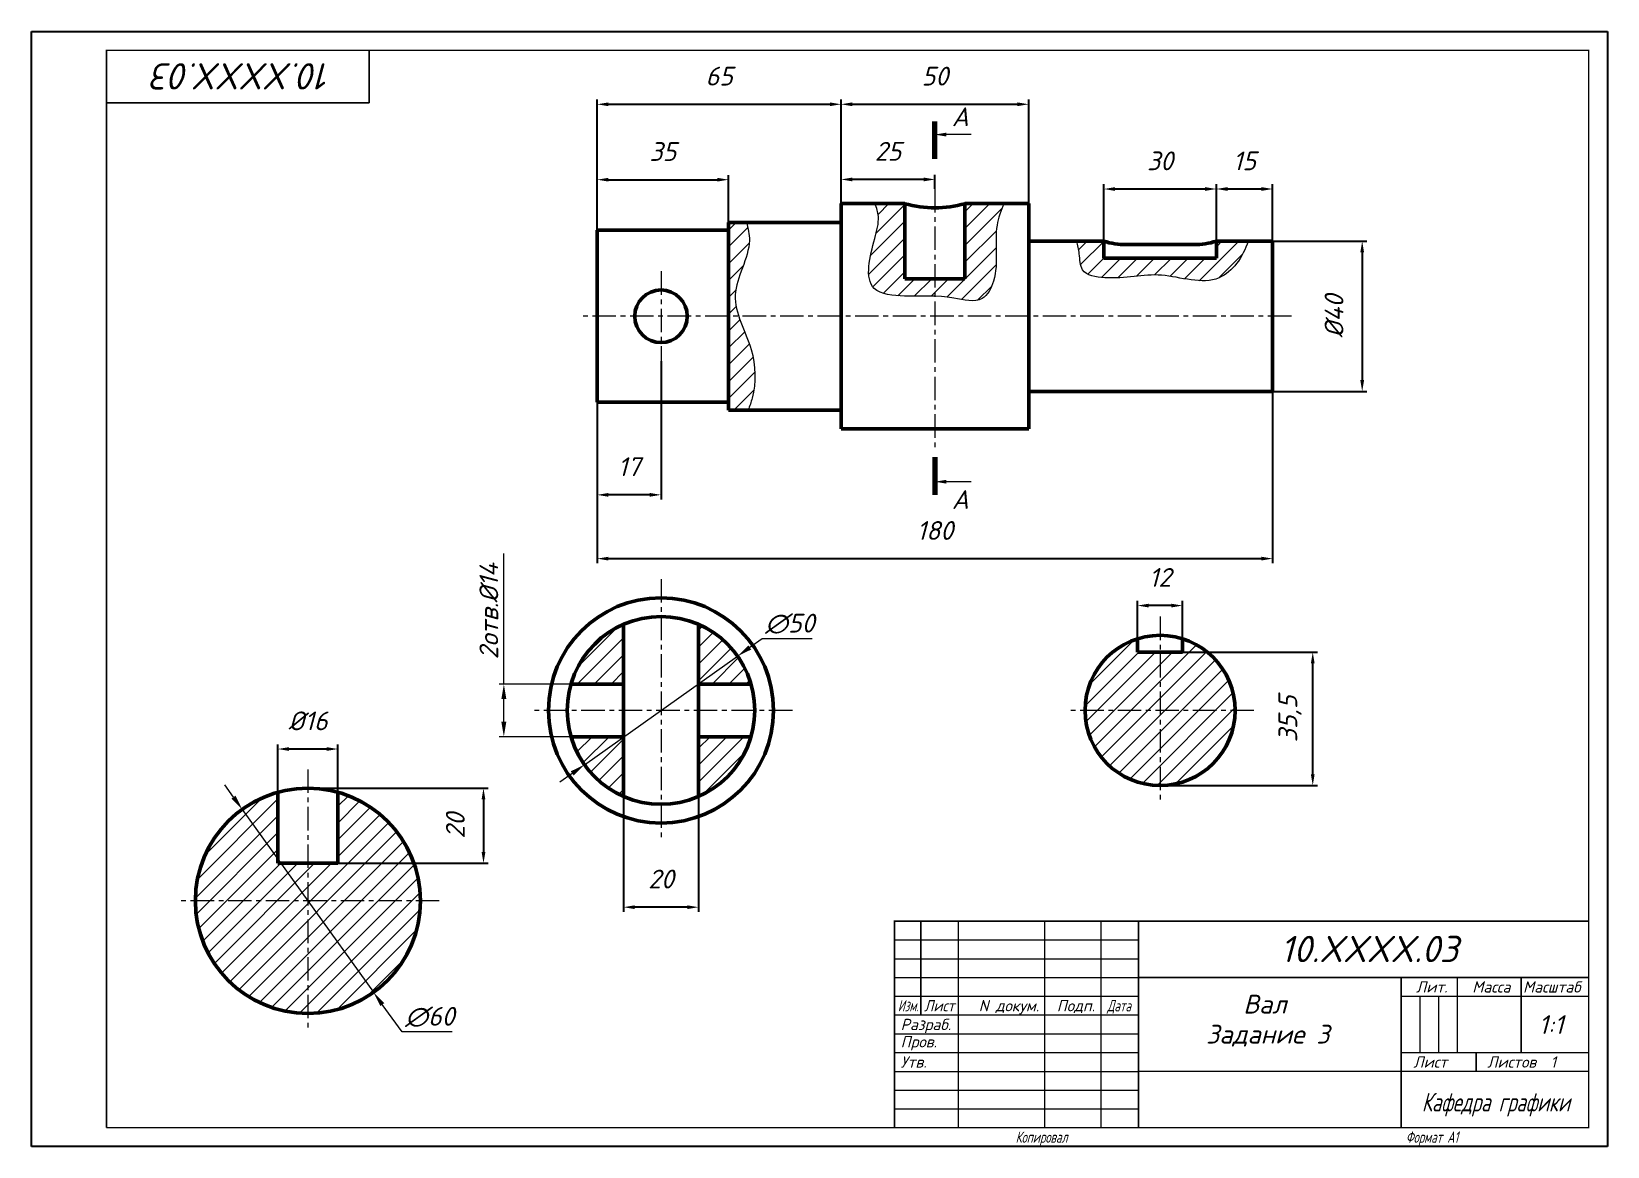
# Model space of a CAD drawing. Header units: millimetres. Extents: x 0 to 420, y 0 to 297.
import ezdxf
from ezdxf.enums import TextEntityAlignment as Align

# ---------------------------------------------------------------- set-up
doc = ezdxf.new("R2010")
doc.units = ezdxf.units.MM
doc.linetypes.add('CENTER', pattern=[2, 1.25, -0.25, 0.25, -0.25])
doc.layers.get('0').update_dxf_attribs({"lineweight": 15})
for name, color, linetype, lineweight in [('Осевая', 7, 'CENTER', 15), ('ОСН', 7, 'Continuous', 50), ('Размер', 7, 'Continuous', 18), ('Тонкая', 7, 'Continuous', 18)]:
    doc.layers.add(name, color=color, linetype=linetype, lineweight=lineweight)
doc.styles.add('ESKD', font='isocpeur.ttf', dxfattribs={"oblique": 15})
doc.styles.get("Standard").update_dxf_attribs({"font": 'isocpeur.ttf', "oblique": 15})
doc.dimstyles.new('ESKD', dxfattribs={"dimtxt": 5, "dimasz": 4, "dimexe": 1.25, "dimexo": 0, "dimgap": 1.5, "dimtad": 3, "dimdec": 0, "dimdsep": 46, "dimtxsty": 'ESKD', "dimcen": 1.5, "dimdle": 1.25, "dimclrd": 256, "dimclre": 256, "dimclrt": 256, "dimazin": 2, "dimtfac": 0.766667, "dimtdec": 0, "dimtmove": 0, "dimatfit": 3, "dimtvp": 1.5, "dimtolj": 1, "dimtzin": 0, "dimlwd": -1, "dimlwe": -1, "dimarcsym": 0})
doc.dimstyles.new('ISO-25', dxfattribs={"dimtxt": 5, "dimasz": 3, "dimexe": 1.25, "dimexo": 0, "dimgap": 1.5, "dimtad": 0, "dimdec": 0, "dimzin": 0, "dimdsep": 46, "dimtxsty": 'ESKD', "dimcen": -3, "dimdle": 1.25, "dimadec": 0, "dimazin": 0, "dimtfac": 0.766667, "dimtdec": 0, "dimtofl": 0, "dimtmove": 2, "dimatfit": 3, "dimtvp": 1.5, "dimtolj": 1, "dimtzin": 0, "dimarcsym": 0})
pattern_1 = [(45, (55.8625, -307.6053), (-2.245064, 2.245064), [])]

# ---------------------------------------------------------------- blocks, each defined once
blk = doc.blocks.new('*D1')
at = {"layer": 'DEFPOINTS', "color": 0, "ltscale": 5, "transparency": 16777216}
for p in [(185.76, 257.53), (150.76, 244.06), (185.76, 246.15)]:
    blk.add_point(p, dxfattribs=at)
at = {"layer": 'Размер', "color": 0, "lineweight": -2, "ltscale": 5, "transparency": 16777216}
for p, q in [((150.76, 244.06), (150.76, 258.78)), ((153.76, 257.53), (182.76, 257.53)), ((185.76, 246.15), (185.76, 258.78))]:
    blk.add_line(p, q, dxfattribs=at)
at = {"layer": 'Размер', "color": 0, "ltscale": 5, "transparency": 16777216}
for points in [[(153.76, 258.03), (153.76, 257.03), (150.76, 257.53)], [(182.76, 258.03), (182.76, 257.03), (185.76, 257.53)]]:
    blk.add_solid(points, dxfattribs=at)
at = {"layer": 'Размер', "color": 0, "ltscale": 5, "transparency": 16777216, "insert": (168.26, 265.03), "char_height": 5, "attachment_point": 5, "style": 'ESKD'}
blk.add_mtext('\\A1;35', dxfattribs=at)
blk = doc.blocks.new('*D2')
at = {"layer": 'DEFPOINTS', "color": 0, "ltscale": 5, "transparency": 16777216}
for p in [(215.76, 277.62), (215.76, 251.15), (150.76, 244.06)]:
    blk.add_point(p, dxfattribs=at)
at = {"layer": 'Размер', "color": 0, "lineweight": -2, "ltscale": 5, "transparency": 16777216}
for p, q in [((150.76, 244.06), (150.76, 278.87)), ((153.76, 277.62), (212.76, 277.62)), ((215.76, 251.15), (215.76, 278.87))]:
    blk.add_line(p, q, dxfattribs=at)
at = {"layer": 'Размер', "color": 0, "ltscale": 5, "transparency": 16777216}
for points in [[(153.76, 278.12), (153.76, 277.12), (150.76, 277.62)], [(212.76, 278.12), (212.76, 277.12), (215.76, 277.62)]]:
    blk.add_solid(points, dxfattribs=at)
at = {"layer": 'Размер', "color": 0, "ltscale": 5, "transparency": 16777216, "insert": (183.26, 285.12), "char_height": 5, "attachment_point": 5, "style": 'ESKD'}
blk.add_mtext('\\A1;65', dxfattribs=at)
blk = doc.blocks.new('*D3')
at = {"layer": 'DEFPOINTS', "color": 0, "ltscale": 5, "transparency": 16777216}
for p in [(265.76, 277.62), (215.76, 251.15), (265.76, 251.15)]:
    blk.add_point(p, dxfattribs=at)
at = {"layer": 'Размер', "color": 0, "lineweight": -2, "ltscale": 5, "transparency": 16777216}
for p, q in [((215.76, 251.15), (215.76, 278.87)), ((218.76, 277.62), (262.76, 277.62)), ((265.76, 251.15), (265.76, 278.87))]:
    blk.add_line(p, q, dxfattribs=at)
at = {"layer": 'Размер', "color": 0, "ltscale": 5, "transparency": 16777216}
for points in [[(218.76, 278.12), (218.76, 277.12), (215.76, 277.62)], [(262.76, 278.12), (262.76, 277.12), (265.76, 277.62)]]:
    blk.add_solid(points, dxfattribs=at)
at = {"layer": 'Размер', "color": 0, "ltscale": 5, "transparency": 16777216, "insert": (240.76, 285.12), "char_height": 5, "attachment_point": 5, "style": 'ESKD'}
blk.add_mtext('\\A1;50', dxfattribs=at)
blk = doc.blocks.new('*D4')
at = {"layer": 'DEFPOINTS', "color": 0, "ltscale": 5, "transparency": 16777216}
for p in [(150.76, 198.24), (330.76, 201.15), (330.76, 156.59)]:
    blk.add_point(p, dxfattribs=at)
at = {"layer": 'Размер', "color": 0, "lineweight": -2, "ltscale": 5, "transparency": 16777216}
for p, q in [((150.76, 198.24), (150.76, 155.34)), ((330.76, 201.15), (330.76, 155.34)), ((153.76, 156.59), (327.76, 156.59))]:
    blk.add_line(p, q, dxfattribs=at)
at = {"layer": 'Размер', "color": 0, "ltscale": 5, "transparency": 16777216}
for points in [[(153.76, 157.09), (153.76, 156.09), (150.76, 156.59)], [(327.76, 157.09), (327.76, 156.09), (330.76, 156.59)]]:
    blk.add_solid(points, dxfattribs=at)
at = {"layer": 'Размер', "color": 0, "ltscale": 5, "transparency": 16777216, "insert": (240.76, 164.09), "char_height": 5, "attachment_point": 5, "style": 'ESKD'}
blk.add_mtext('\\A1;180', dxfattribs=at)
blk = doc.blocks.new('*D5')
at = {"layer": 'DEFPOINTS', "color": 0, "ltscale": 5, "transparency": 16777216}
for p in [(315.76, 255.05), (315.76, 241.15), (330.76, 241.15)]:
    blk.add_point(p, dxfattribs=at)
at = {"layer": 'Размер', "color": 0, "lineweight": -2, "ltscale": 5, "transparency": 16777216}
for p, q in [((315.76, 241.15), (315.76, 256.3)), ((330.76, 241.15), (330.76, 256.3)), ((327.76, 255.05), (318.76, 255.05))]:
    blk.add_line(p, q, dxfattribs=at)
at = {"layer": 'Размер', "color": 0, "ltscale": 5, "transparency": 16777216}
for points in [[(318.76, 255.55), (318.76, 254.55), (315.76, 255.05)], [(327.76, 255.55), (327.76, 254.55), (330.76, 255.05)]]:
    blk.add_solid(points, dxfattribs=at)
at = {"layer": 'Размер', "color": 0, "ltscale": 5, "transparency": 16777216, "insert": (323.26, 262.55), "char_height": 5, "attachment_point": 5, "style": 'ESKD'}
blk.add_mtext('\\A1;15', dxfattribs=at)
blk = doc.blocks.new('*D6')
at = {"layer": 'DEFPOINTS', "color": 0, "ltscale": 5, "transparency": 16777216}
for p in [(285.76, 255.05), (285.76, 241.15), (315.76, 241.15)]:
    blk.add_point(p, dxfattribs=at)
at = {"layer": 'Размер', "color": 0, "lineweight": -2, "ltscale": 5, "transparency": 16777216}
for p, q in [((285.76, 241.15), (285.76, 256.3)), ((315.76, 241.15), (315.76, 256.3)), ((312.76, 255.05), (288.76, 255.05))]:
    blk.add_line(p, q, dxfattribs=at)
at = {"layer": 'Размер', "color": 0, "ltscale": 5, "transparency": 16777216}
for points in [[(288.76, 255.55), (288.76, 254.55), (285.76, 255.05)], [(312.76, 255.55), (312.76, 254.55), (315.76, 255.05)]]:
    blk.add_solid(points, dxfattribs=at)
at = {"layer": 'Размер', "color": 0, "ltscale": 5, "transparency": 16777216, "insert": (300.76, 262.55), "char_height": 5, "attachment_point": 5, "style": 'ESKD'}
blk.add_mtext('\\A1;30', dxfattribs=at)
blk = doc.blocks.new('*D7')
at = {"layer": 'DEFPOINTS', "color": 0, "ltscale": 5, "transparency": 16777216}
for p in [(167.76, 209.15), (150.76, 198.24), (150.76, 173.58)]:
    blk.add_point(p, dxfattribs=at)
at = {"layer": 'Размер', "color": 0, "lineweight": -2, "ltscale": 5, "transparency": 16777216}
for p, q in [((167.76, 209.15), (167.76, 172.33)), ((150.76, 198.24), (150.76, 172.33)), ((164.76, 173.58), (153.76, 173.58))]:
    blk.add_line(p, q, dxfattribs=at)
at = {"layer": 'Размер', "color": 0, "ltscale": 5, "transparency": 16777216}
for points in [[(153.76, 174.08), (153.76, 173.08), (150.76, 173.58)], [(164.76, 174.08), (164.76, 173.08), (167.76, 173.58)]]:
    blk.add_solid(points, dxfattribs=at)
at = {"layer": 'Размер', "color": 0, "ltscale": 5, "transparency": 16777216, "insert": (159.26, 181.08), "char_height": 5, "attachment_point": 5, "style": 'ESKD'}
blk.add_mtext('\\A1;17', dxfattribs=at)
blk = doc.blocks.new('*D8')
at = {"layer": 'DEFPOINTS', "color": 0, "ltscale": 5, "transparency": 16777216}
for p in [(215.76, 257.6), (240.76, 255.06), (215.76, 251.15)]:
    blk.add_point(p, dxfattribs=at)
at = {"layer": 'Размер', "color": 0, "lineweight": -2, "ltscale": 5, "transparency": 16777216}
for p, q in [((215.76, 251.15), (215.76, 258.85)), ((237.76, 257.6), (218.76, 257.6)), ((240.76, 255.06), (240.76, 258.85))]:
    blk.add_line(p, q, dxfattribs=at)
at = {"layer": 'Размер', "color": 0, "ltscale": 5, "transparency": 16777216}
for points in [[(218.76, 258.1), (218.76, 257.1), (215.76, 257.6)], [(237.76, 258.1), (237.76, 257.1), (240.76, 257.6)]]:
    blk.add_solid(points, dxfattribs=at)
at = {"layer": 'Размер', "color": 0, "ltscale": 5, "transparency": 16777216, "insert": (228.26, 265.1), "char_height": 5, "attachment_point": 5, "style": 'ESKD'}
blk.add_mtext('\\A1;25', dxfattribs=at)
blk = doc.blocks.new('*D9')
at = {"layer": 'DEFPOINTS', "color": 0, "ltscale": 5, "transparency": 16777216}
for p in [(157.76, 93.24), (177.76, 93.24), (157.76, 63.74)]:
    blk.add_point(p, dxfattribs=at)
at = {"layer": 'Размер', "color": 0, "lineweight": -2, "ltscale": 5, "transparency": 16777216}
for p, q in [((157.76, 93.24), (157.76, 62.49)), ((177.76, 93.24), (177.76, 62.49)), ((174.76, 63.74), (160.76, 63.74))]:
    blk.add_line(p, q, dxfattribs=at)
at = {"layer": 'Размер', "color": 0, "ltscale": 5, "transparency": 16777216}
for points in [[(160.76, 64.24), (160.76, 63.24), (157.76, 63.74)], [(174.76, 64.24), (174.76, 63.24), (177.76, 63.74)]]:
    blk.add_solid(points, dxfattribs=at)
at = {"layer": 'Размер', "color": 0, "ltscale": 5, "transparency": 16777216, "insert": (167.76, 71.24), "char_height": 5, "attachment_point": 5, "style": 'ESKD'}
blk.add_mtext('\\A1;20', dxfattribs=at)
blk = doc.blocks.new('*D10')
at = {"layer": 'DEFPOINTS', "color": 0, "ltscale": 5, "transparency": 16777216}
for p in [(143.76, 123.16), (125.88, 109.16), (143.76, 109.16)]:
    blk.add_point(p, dxfattribs=at)
at = {"layer": 'Размер', "ltscale": 5, "transparency": 16777216}
for p, q in [((125.88, 123.16), (125.88, 157.99)), ((143.76, 123.16), (124.63, 123.16)), ((125.88, 113.16), (125.88, 119.16)), ((143.76, 109.16), (124.63, 109.16))]:
    blk.add_line(p, q, dxfattribs=at)
for points in [[(125.21, 119.16), (126.54, 119.16), (125.88, 123.16)], [(125.21, 113.16), (126.54, 113.16), (125.88, 109.16)]]:
    blk.add_solid(points, dxfattribs=at)
at = {"layer": 'Размер', "ltscale": 5, "transparency": 16777216, "insert": (121.88, 142.58), "char_height": 5, "attachment_point": 5, "rotation": 90, "style": 'ESKD'}
blk.add_mtext('\\A1;2отв.%%c14', dxfattribs=at)
blk = doc.blocks.new('*D11')
at = {"layer": 'DEFPOINTS', "color": 0, "ltscale": 5, "transparency": 16777216}
for p in [(306.76, 131.66), (341.45, 131.66), (300.76, 96.16)]:
    blk.add_point(p, dxfattribs=at)
at = {"layer": 'Размер', "color": 0, "lineweight": -2, "ltscale": 5, "transparency": 16777216}
for p, q in [((306.76, 131.66), (342.7, 131.66)), ((341.45, 99.16), (341.45, 128.66)), ((300.76, 96.16), (342.7, 96.16))]:
    blk.add_line(p, q, dxfattribs=at)
at = {"layer": 'Размер', "color": 0, "ltscale": 5, "transparency": 16777216}
for points in [[(340.95, 128.66), (341.95, 128.66), (341.45, 131.66)], [(340.95, 99.16), (341.95, 99.16), (341.45, 96.16)]]:
    blk.add_solid(points, dxfattribs=at)
at = {"layer": 'Размер', "color": 0, "ltscale": 5, "transparency": 16777216, "insert": (335.4, 113.91), "char_height": 5, "attachment_point": 5, "rotation": 90, "style": 'ESKD'}
blk.add_mtext('\\A1;35,5', dxfattribs=at)
blk = doc.blocks.new('*D12')
at = {"layer": 'DEFPOINTS', "color": 0, "ltscale": 5, "transparency": 16777216}
for p in [(294.76, 144.08), (294.76, 135.23), (306.76, 135.23)]:
    blk.add_point(p, dxfattribs=at)
at = {"layer": 'Размер', "color": 0, "lineweight": -2, "ltscale": 5, "transparency": 16777216}
for p, q in [((294.76, 135.23), (294.76, 145.33)), ((303.76, 144.08), (297.76, 144.08)), ((306.76, 135.23), (306.76, 145.33))]:
    blk.add_line(p, q, dxfattribs=at)
at = {"layer": 'Размер', "color": 0, "ltscale": 5, "transparency": 16777216}
for points in [[(297.76, 144.58), (297.76, 143.58), (294.76, 144.08)], [(303.76, 144.58), (303.76, 143.58), (306.76, 144.08)]]:
    blk.add_solid(points, dxfattribs=at)
at = {"layer": 'Размер', "color": 0, "ltscale": 5, "transparency": 16777216, "insert": (300.76, 151.58), "char_height": 5, "attachment_point": 5, "style": 'ESKD'}
blk.add_mtext('\\A1;12', dxfattribs=at)
blk = doc.blocks.new('*D13')
at = {"layer": 'DEFPOINTS', "color": 0, "ltscale": 5, "transparency": 16777216}
for p in [(73.66, 95.43), (81.66, 75.43), (120.45, 75.43)]:
    blk.add_point(p, dxfattribs=at)
at = {"layer": 'Размер', "color": 0, "lineweight": -2, "ltscale": 5, "transparency": 16777216}
for p, q in [((73.66, 95.43), (121.7, 95.43)), ((120.45, 92.43), (120.45, 78.43)), ((81.66, 75.43), (121.7, 75.43))]:
    blk.add_line(p, q, dxfattribs=at)
at = {"layer": 'Размер', "color": 0, "ltscale": 5, "transparency": 16777216}
for points in [[(119.95, 92.43), (120.95, 92.43), (120.45, 95.43)], [(119.95, 78.43), (120.95, 78.43), (120.45, 75.43)]]:
    blk.add_solid(points, dxfattribs=at)
at = {"layer": 'Размер', "color": 0, "ltscale": 5, "transparency": 16777216, "insert": (112.95, 85.43), "char_height": 5, "attachment_point": 5, "rotation": 90, "style": 'ESKD'}
blk.add_mtext('\\A1;20', dxfattribs=at)
blk = doc.blocks.new('*D14')
at = {"layer": 'DEFPOINTS', "color": 0, "ltscale": 5, "transparency": 16777216}
for p in [(65.66, 105.87), (65.66, 94.34), (81.66, 94.34)]:
    blk.add_point(p, dxfattribs=at)
at = {"layer": 'Размер', "color": 0, "lineweight": -2, "ltscale": 5, "transparency": 16777216}
for p, q in [((65.66, 94.34), (65.66, 107.12)), ((78.66, 105.87), (68.66, 105.87)), ((81.66, 94.34), (81.66, 107.12))]:
    blk.add_line(p, q, dxfattribs=at)
at = {"layer": 'Размер', "color": 0, "ltscale": 5, "transparency": 16777216}
for points in [[(68.66, 106.37), (68.66, 105.37), (65.66, 105.87)], [(78.66, 106.37), (78.66, 105.37), (81.66, 105.87)]]:
    blk.add_solid(points, dxfattribs=at)
at = {"layer": 'Размер', "color": 0, "ltscale": 5, "transparency": 16777216, "insert": (73.66, 113.37), "char_height": 5, "attachment_point": 5, "style": 'ESKD'}
blk.add_mtext('\\A1;%%c16', dxfattribs=at)
blk = doc.blocks.new('*D15')
at = {"layer": 'DEFPOINTS', "color": 0, "ltscale": 5, "transparency": 16777216}
for p in [(330.76, 241.15), (330.76, 201.15), (354.63, 201.15)]:
    blk.add_point(p, dxfattribs=at)
at = {"layer": 'Размер', "color": 0, "lineweight": -2, "ltscale": 5, "transparency": 16777216}
for p, q in [((330.76, 241.15), (355.88, 241.15)), ((354.63, 238.15), (354.63, 204.15)), ((330.76, 201.15), (355.88, 201.15))]:
    blk.add_line(p, q, dxfattribs=at)
at = {"layer": 'Размер', "color": 0, "ltscale": 5, "transparency": 16777216}
for points in [[(354.13, 238.15), (355.13, 238.15), (354.63, 241.15)], [(354.13, 204.15), (355.13, 204.15), (354.63, 201.15)]]:
    blk.add_solid(points, dxfattribs=at)
at = {"layer": 'Размер', "color": 0, "ltscale": 5, "transparency": 16777216, "insert": (347.13, 221.15), "char_height": 5, "attachment_point": 5, "rotation": 90, "style": 'ESKD'}
blk.add_mtext('\\A1;%%c40', dxfattribs=at)
blk = doc.blocks.new('*D16')
at = {"layer": 'DEFPOINTS', "color": 0, "ltscale": 5, "transparency": 16777216}
for p in [(56.16, 89.79), (91.16, 41.06)]:
    blk.add_point(p, dxfattribs=at)
at = {"layer": 'Размер', "ltscale": 5, "transparency": 16777216}
for p, q in [((53.83, 93.04), (51.5, 96.29)), ((56.16, 89.79), (91.16, 41.06)), ((98.74, 30.5), (93.49, 37.81)), ((112.08, 30.5), (98.74, 30.5))]:
    blk.add_line(p, q, dxfattribs=at)
for points in [[(54.37, 93.43), (53.29, 92.65), (56.16, 89.79)], [(94.03, 38.2), (92.95, 37.42), (91.16, 41.06)]]:
    blk.add_solid(points, dxfattribs=at)
at = {"layer": 'Размер', "ltscale": 5, "transparency": 16777216, "insert": (106.16, 34.5), "char_height": 5, "attachment_point": 5, "style": 'ESKD'}
blk.add_mtext('\\A1;∅60', dxfattribs=at)
blk = doc.blocks.new('*D17')
at = {"layer": 'DEFPOINTS', "color": 0, "ltscale": 5, "transparency": 16777216}
for p in [(188.16, 130.61), (147.36, 101.7)]:
    blk.add_point(p, dxfattribs=at)
at = {"layer": 'Размер', "ltscale": 5, "transparency": 16777216}
for p, q in [((194.68, 135.24), (191.42, 132.92)), ((208.02, 135.24), (194.68, 135.24)), ((147.36, 101.7), (188.16, 130.61)), ((144.1, 99.39), (140.83, 97.07))]:
    blk.add_line(p, q, dxfattribs=at)
for points in [[(191.03, 133.47), (191.8, 132.38), (188.16, 130.61)], [(143.71, 99.93), (144.48, 98.84), (147.36, 101.7)]]:
    blk.add_solid(points, dxfattribs=at)
at = {"layer": 'Размер', "ltscale": 5, "transparency": 16777216, "insert": (202.1, 139.24), "char_height": 5, "attachment_point": 5, "style": 'ESKD'}
blk.add_mtext('\\A1;∅50', dxfattribs=at)

msp = doc.modelspace()

# ---------------------------------------------------------------- hatches: boundary and pattern name
at = {"layer": 'Тонкая', "ltscale": 5}
h = msp.add_hatch(dxfattribs=at)
h.set_pattern_fill('ANSI31', color=256, style=0)
h.set_pattern_definition(pattern_1)
edge = h.paths.add_edge_path()
edge.add_spline(control_points=[(224.79, 251.15), (225.25, 250.02), (226.15, 247.01), (224.13, 239.79), (220.91, 227.46), (232.95, 226.33), (238.15, 226.55), (240.76, 226.47)], knot_values=[44.000984, 44.000984, 44.000984, 44.000984, 47.626434, 53.586442, 66.856765, 75.193217, 83.29297, 83.29297, 83.29297, 83.29297], degree=3, periodic=0)
edge.add_line((240.76, 226.47), (240.76, 231.15))
edge.add_line((240.76, 231.15), (232.76, 231.15))
edge.add_line((232.76, 231.15), (232.76, 251.15))
edge.add_line((232.76, 251.15), (224.79, 251.15))
edge = h.paths.add_edge_path()
edge.add_line((248.76, 231.15), (240.76, 231.15))
edge.add_line((240.76, 231.15), (240.76, 226.47))
edge.add_spline(control_points=[(240.76, 226.47), (242.39, 226.42), (246.5, 226.1), (253.49, 224.1), (258.41, 233.76), (255.94, 242.73), (258.35, 249.27), (259.21, 251.15)], knot_values=[4.79502, 4.79502, 4.79502, 4.79502, 9.853697, 17.387103, 22.92886, 37.870861, 44.000984, 44.000984, 44.000984, 44.000984], degree=3, periodic=0)
edge.add_line((259.21, 251.15), (248.76, 251.15))
edge.add_line((248.76, 251.15), (248.76, 231.15))
h = msp.add_hatch(dxfattribs=at)
h.set_pattern_fill('ANSI31', color=256, style=0)
edge = h.paths.add_edge_path()
edge.add_spline(control_points=[(188.49, 221.15), (187.86, 223.03), (186.4, 229.65), (192.34, 238.11), (191.01, 244.56), (190.51, 246.15)], knot_values=[4.124998, 4.124998, 4.124998, 4.124998, 10.069238, 25.121491, 30.051197, 30.051197, 30.051197, 30.051197], degree=3, periodic=0)
edge.add_line((190.51, 246.15), (185.76, 246.15))
edge.add_line((185.76, 246.15), (185.76, 221.15))
edge.add_line((185.76, 221.15), (188.49, 221.15))
edge = h.paths.add_edge_path()
edge.add_spline(control_points=[(190.99, 196.15), (191.41, 197.2), (193.15, 202.33), (192.98, 211.2), (189.45, 218.24), (188.49, 221.15)], knot_values=[30.051197, 30.051197, 30.051197, 30.051197, 33.448555, 46.353697, 55.553283, 55.553283, 55.553283, 55.553283], degree=3, periodic=0)
edge.add_line((188.49, 221.15), (185.76, 221.15))
edge.add_line((185.76, 221.15), (185.76, 196.15))
edge.add_line((185.76, 196.15), (190.99, 196.15))
h = msp.add_hatch(dxfattribs=at)
h.set_pattern_fill('ANSI31', color=256, style=0)
h.set_pattern_definition(pattern_1)
edge = h.paths.add_edge_path()
edge.add_line((315.76, 241.15), (315.76, 236.65))
edge.add_line((315.76, 236.65), (285.76, 236.65))
edge.add_line((285.76, 236.65), (285.76, 241.15))
edge.add_line((285.76, 241.15), (278.57, 241.15))
edge.add_spline(control_points=[(278.57, 241.15), (278.86, 240.08), (279.41, 237.53), (279.38, 232.24), (289.81, 230.51), (300.66, 233.88), (314.14, 228.56), (321.73, 235.16), (323.5, 239.03), (324.28, 241.15)], knot_values=[3.184203, 3.184203, 3.184203, 3.184203, 6.539146, 10.892726, 17.184517, 32.337758, 47.684892, 53.683821, 60.43332, 60.43332, 60.43332, 60.43332], degree=3, periodic=0)
edge.add_line((324.28, 241.15), (315.76, 241.15))
h = msp.add_hatch(dxfattribs=at)
h.set_pattern_fill('ANSI31', color=256, style=0)
h.set_pattern_definition([(45, (130.5547, -412.6006), (-2.245064, 2.245064), [])])
h.paths.add_polyline_path([(191.63, 123.16), (191.73, 123.26, 0.220662), (177.82, 139.04), (177.76, 138.99), (177.76, 123.16)])
h.paths.add_polyline_path([(143.76, 123.16), (157.68, 123.16), (157.76, 123.23), (157.76, 139.07, 0.222435)])
h.paths.add_polyline_path([(157.76, 109.16), (143.76, 109.16, 0.22014), (157.56, 93.33), (157.76, 93.53)])
h.paths.add_polyline_path([(177.76, 93.24, 0.222435), (191.76, 109.16), (177.76, 109.16)])
h = msp.add_hatch(dxfattribs=at)
h.set_pattern_fill('ANSI31', color=256, style=0)
h.set_pattern_definition([(45, (55.8625, -309.605), (-2.245064, 2.245064), [])])
h.paths.add_polyline_path([(320.76, 116.16), (300.76, 116.16), (300.76, 103.19), (300.76, 96.16, 0.414214)])
h.paths.add_polyline_path([(306.76, 135.23), (306.76, 131.66), (300.76, 131.66), (300.76, 116.16), (320.76, 116.16, 0.327538)])
h.paths.add_polyline_path([(300.76, 131.66), (294.76, 131.66), (294.76, 135.23, 0.327538), (280.76, 116.16), (300.76, 116.16)])
h.paths.add_polyline_path([(300.76, 116.16), (280.76, 116.16, 0.414214), (300.76, 96.16)])
h = msp.add_hatch(dxfattribs=at)
h.set_pattern_fill('ANSI31', color=256, style=0)
h.paths.add_polyline_path([(81.66, 94.34), (81.66, 75.43), (73.66, 75.43), (73.66, 65.43), (103.66, 65.43, 0.337188)])
h.paths.add_polyline_path([(73.66, 75.43), (65.66, 75.43), (65.66, 94.34, 0.337188), (43.66, 65.43), (73.66, 65.43)])
h.paths.add_polyline_path([(73.66, 65.43), (43.66, 65.43, 0.414214), (73.66, 35.43)])
h.paths.add_polyline_path([(103.66, 65.43), (73.66, 65.43), (73.66, 35.43, 0.414214)])

# ---------------------------------------------------------------- linework, layer by layer
for p, q in [((230, 55), (295, 55)), ((230, 50), (295, 50)), ((230, 45), (295, 45)), ((370, 40), (370, 25)), ((370, 40), (370, 25)), ((375, 40), (375, 25)), ((375, 40), (375, 25)), ((230, 30), (295, 30)), ((230, 25), (295, 25)), ((230, 20), (295, 20)), ((230, 15), (295, 15)), ((230, 10), (295, 10)), ((230, 5), (20, 5))]:
    msp.add_line(p, q)
at = {"const_width": 0.4}
for points in [[(20, 5), (20, 292), (415, 292), (415, 5), (230, 5)], [(90, 292), (90, 278)], [(20, 278), (90, 278)], [(230, 5), (230, 60), (415, 60)], [(237, 35), (237, 60)], [(247, 5), (247, 60)], [(270, 5), (270, 60)], [(285, 60), (285, 5)], [(295, 5), (295, 60)], [(295, 45), (415, 45)], [(365, 45), (365, 5)], [(380, 45), (380, 25)], [(380, 45), (380, 25)], [(397, 45), (397, 25)], [(397, 45), (397, 25)], [(230, 40), (295, 40)], [(365, 40), (415, 40)], [(365, 40), (415, 40)], [(230, 35), (295, 35)], [(365, 25), (415, 25)], [(365, 25), (415, 25)], [(385, 25), (385, 20)], [(385, 25), (385, 20)], [(295, 20), (415, 20)]]:
    msp.add_lwpolyline(points, dxfattribs=at)
at = {"layer": 'DEFPOINTS'}
for p, q in [((0, 297), (420, 297)), ((0, 0), (0, 297)), ((420, 297), (420, 0)), ((420, 0), (0, 0))]:
    msp.add_line(p, q, dxfattribs=at)
at = {"layer": 'Осевая', "ltscale": 5}
for p, q in [((240.76, 255.06), (240.76, 186.15)), ((167.76, 233.15), (167.76, 209.15)), ((335.76, 221.15), (145.76, 221.15)), ((167.76, 151.16), (167.76, 81.16)), ((300.76, 141.16), (300.76, 91.16)), ((202.76, 116.16), (132.76, 116.16)), ((325.76, 116.16), (275.76, 116.16)), ((73.66, 100.43), (73.66, 30.43)), ((108.66, 65.43), (38.66, 65.43))]:
    msp.add_line(p, q, dxfattribs=at)
at = {"layer": 'ОСН', "lineweight": 70, "ltscale": 5}
for p, q in [((240.76, 263.05), (240.76, 273.05)), ((240.76, 183.58), (240.76, 173.58))]:
    msp.add_line(p, q, dxfattribs=at)
at = {"layer": 'ОСН'}
for p, q in [((215.76, 251.15), (215.76, 191.15)), ((215.76, 251.15), (232.76, 251.15)), ((232.76, 231.15), (232.76, 251.15)), ((248.76, 251.15), (265.76, 251.15)), ((248.76, 231.15), (248.76, 251.15)), ((265.76, 251.15), (265.76, 191.15)), ((150.76, 244.06), (150.76, 198.24)), ((150.76, 244.06), (185.76, 244.06)), ((185.76, 246.15), (215.76, 246.15)), ((185.76, 246.15), (185.76, 196.15)), ((265.76, 241.15), (285.76, 241.15)), ((285.76, 241.15), (285.76, 236.65)), ((291.76, 240.23), (309.76, 240.23)), ((315.76, 241.15), (330.76, 241.15)), ((315.76, 241.15), (315.76, 236.65)), ((330.76, 241.15), (330.76, 201.15)), ((285.76, 236.65), (315.76, 236.65)), ((232.76, 231.15), (248.76, 231.15)), ((150.76, 198.24), (185.76, 198.24)), ((265.76, 201.15), (330.76, 201.15)), ((185.76, 196.15), (215.76, 196.15)), ((215.76, 191.15), (265.76, 191.15)), ((157.76, 123.16), (157.76, 139.07)), ((177.76, 139.07), (177.76, 123.16)), ((177.76, 138.99), (177.81, 139.04)), ((294.76, 131.66), (294.76, 135.23)), ((306.76, 135.23), (306.76, 131.66)), ((294.76, 131.66), (306.76, 131.66)), ((143.76, 123.16), (157.76, 123.16)), ((157.68, 123.16), (157.76, 123.23)), ((157.76, 109.16), (157.76, 123.16)), ((177.76, 109.16), (177.76, 123.16)), ((177.76, 123.16), (191.76, 123.16)), ((191.63, 123.16), (191.72, 123.25)), ((143.76, 109.16), (157.76, 109.16)), ((157.76, 93.24), (157.76, 109.16)), ((177.76, 109.16), (191.76, 109.16)), ((177.76, 109.16), (177.76, 93.24)), ((65.66, 75.43), (65.66, 94.34)), ((81.66, 75.43), (81.66, 94.34)), ((157.57, 93.34), (157.76, 93.53)), ((65.66, 75.43), (81.66, 75.43))]:
    msp.add_line(p, q, dxfattribs=at)
for centre, radius in [((167.76, 221.15), 7), ((167.76, 116.16), 30), ((167.76, 116.16), 25), ((300.76, 116.16), 20), ((73.66, 65.43), 30)]:
    msp.add_circle(centre, radius, dxfattribs=at)
for centre, radius, start, end in [((240.76, 280.06), 30, 254.534, 285.466), ((291.86, 260.9), 20.67, 252.8279, 269.7145), ((309.66, 260.9), 20.67, 270.2855, 287.1721)]:
    msp.add_arc(centre, radius, start, end, dxfattribs=at)
at = {"layer": 'Размер', "ltscale": 5}
for p, q in [((250.38, 269.55), (243.76, 269.55)), ((250.38, 177.08), (243.76, 177.08))]:
    msp.add_line(p, q, dxfattribs=at)
for points in [[(243.76, 269.05), (243.76, 270.05), (240.76, 269.55)], [(243.76, 177.58), (243.76, 176.58), (240.76, 177.08)]]:
    msp.add_solid(points, dxfattribs=at)
at = {"layer": 'Тонкая', "ltscale": 5}
for points, knots in [([(259.21, 251.15), (258.35, 249.27), (255.94, 242.73), (258.41, 233.76), (253.49, 224.1), (243.38, 227), (235, 226.13), (220.91, 227.46), (224.13, 239.79), (226.15, 247.01), (225.25, 250.02), (224.79, 251.15)], [4.79502, 4.79502, 4.79502, 4.79502, 10.925143, 25.867144, 31.408901, 38.942307, 52.100737, 60.437189, 73.707512, 79.66752, 83.29297, 83.29297, 83.29297, 83.29297]), ([(190.51, 246.15), (191.01, 244.56), (192.34, 238.11), (184.3, 226.65), (192.94, 213.27), (193.15, 202.33), (191.41, 197.2), (190.99, 196.15)], [4.124998, 4.124998, 4.124998, 4.124998, 9.054704, 24.106956, 39.250782, 52.155924, 55.553283, 55.553283, 55.553283, 55.553283]), ([(324.28, 241.15), (323.5, 239.03), (321.73, 235.16), (314.14, 228.56), (300.66, 233.88), (289.81, 230.51), (279.38, 232.24), (279.41, 237.53), (278.86, 240.08), (278.57, 241.15)], [3.184203, 3.184203, 3.184203, 3.184203, 9.933702, 15.932631, 31.279765, 46.433006, 52.724797, 57.078377, 60.43332, 60.43332, 60.43332, 60.43332])]:
    msp.add_open_spline(points, degree=3, knots=knots, dxfattribs=at)

# ---------------------------------------------------------------- texts
at = {"oblique": 15}
msp.add_text('10.XXXX.03', height=7, rotation=180, dxfattribs=at).set_placement((79.92, 288.57))
for s, height, p in [('A', 5, (245.27, 271.79)), ('A', 5, (245.27, 169.84)), ('10.XXXX.03', 7, (332.79, 49.11)), ('Лит.', 3, (368.96, 41)), ('Масса', 3, (383.96, 41)), ('Масштаб', 3, (397.5, 41)), ('N докум.', 3, (252.44, 36)), ('Подп.', 3, (273.25, 36)), ('Вал', 5, (322.93, 35.41)), ('Разраб.', 3, (231.63, 31)), ('Пров.', 3, (231.63, 26.4)), ('Задание 3', 5, (313.02, 27.41)), ('Утв.', 3, (231.63, 21)), ('Лист', 3, (368.26, 21)), ('Листов  1', 3, (387.96, 21))]:
    msp.add_text(s, height=height, dxfattribs=at).set_placement(p)
for s, height, width, p in [('Изм.', 3, 0.7, (230.86, 36)), ('Лист', 3, 0.9, (237.89, 36)), ('Дата', 3, 0.7, (286.68, 36)), ('Кафедра графики', 5, 0.7, (370.52, 9.32)), ('Копировал', 3, 0.7, (262.26, 1)), ('Формат А1', 3, 0.7, (366.26, 1))]:
    msp.add_text(s, height=height, dxfattribs=dict(at, width=width)).set_placement(p)
msp.add_text('1:1', height=5, dxfattribs=at).set_placement((404.96, 29.97), align=Align.CENTER)

# ---------------------------------------------------------------- dimensions: what is measured, and where the dimension line sits
at = {"layer": 'Размер', "ltscale": 5}
for base, p1, p2, picture, middle in [((215.76, 277.62), (150.76, 244.06), (215.76, 251.15), '*D2', (183.26, 285.12)), ((265.76, 277.62), (215.76, 251.15), (265.76, 251.15), '*D3', (240.76, 285.12)), ((185.76, 257.53), (150.76, 244.06), (185.76, 246.15), '*D1', (168.26, 265.03)), ((215.76, 257.6), (240.76, 255.06), (215.76, 251.15), '*D8', (228.26, 265.1)), ((285.76, 255.05), (315.76, 241.15), (285.76, 241.15), '*D6', (300.76, 262.55)), ((315.76, 255.05), (330.76, 241.15), (315.76, 241.15), '*D5', (323.26, 262.55)), ((150.76, 173.58), (167.76, 209.15), (150.76, 198.24), '*D7', (159.26, 181.08)), ((330.76, 156.59), (150.76, 198.24), (330.76, 201.15), '*D4', (240.76, 164.09)), ((294.76, 144.08), (306.76, 135.23), (294.76, 135.23), '*D12', (300.76, 151.58)), ((157.76, 63.74), (177.76, 93.24), (157.76, 93.24), '*D9', (167.76, 71.24))]:
    dim = msp.add_linear_dim(base=base, p1=p1, p2=p2, dimstyle='ISO-25', dxfattribs=at)
    dim.commit()
    dim.dimension.update_dxf_attribs({"geometry": picture, "text_midpoint": middle})
dim = msp.add_linear_dim(base=(354.63, 201.15), p1=(330.76, 241.15), p2=(330.76, 201.15), angle=90, text='%%c40', dimstyle='ISO-25', dxfattribs=at)
dim.commit()
dim.dimension.update_dxf_attribs({"geometry": '*D15', "text_midpoint": (347.13, 221.15)})
for base, p1, p2, text, dimstyle, picture, middle in [((125.88, 109.16), (143.76, 123.16), (143.76, 109.16), '2отв.%%c14', 'ESKD', '*D10', (125.88, 142.58)), ((341.45, 131.66), (300.76, 96.16), (306.76, 131.66), '35,5', 'ISO-25', '*D11', (335.4, 113.91))]:
    dim = msp.add_linear_dim(base=base, p1=p1, p2=p2, angle=90, text=text, dimstyle=dimstyle, dxfattribs=at)
    dim.commit()
    dim.dimension.update_dxf_attribs({"geometry": picture, "text_midpoint": middle, "dimtype": 160})
for p1, p2, picture, middle in [((147.36, 101.7), (188.16, 130.61), '*D17', (202.1, 139.24)), ((56.16, 89.79), (91.16, 41.06), '*D16', (106.16, 34.5))]:
    dim = msp.add_diameter_dim_2p(p1=p1, p2=p2, dimstyle='ESKD', override={"dimtoh": 1}, dxfattribs=at)
    dim.commit()
    dim.dimension.update_dxf_attribs({"geometry": picture, "text_midpoint": middle})
dim = msp.add_linear_dim(base=(65.66, 105.87), p1=(81.66, 94.34), p2=(65.66, 94.34), text='%%c16', dimstyle='ISO-25', dxfattribs=at)
dim.commit()
dim.dimension.update_dxf_attribs({"geometry": '*D14', "text_midpoint": (73.66, 113.37)})
dim = msp.add_linear_dim(base=(120.45, 75.43), p1=(73.66, 95.43), p2=(81.66, 75.43), angle=90, dimstyle='ISO-25', dxfattribs=at)
dim.commit()
dim.dimension.update_dxf_attribs({"geometry": '*D13', "text_midpoint": (112.95, 85.43)})

doc.saveas('drawing.dxf')
